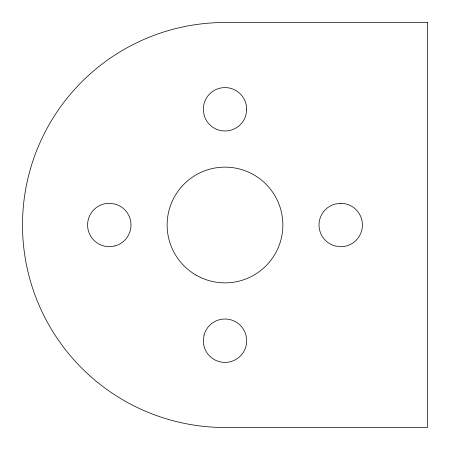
<?xml version="1.0" encoding="UTF-8"?>
<svg xmlns="http://www.w3.org/2000/svg" width="450" height="450" viewBox="0 0 450 450"><rect width="100%" height="100%" fill="white"/><g stroke="black" fill="none" stroke-linecap="round" stroke-linejoin="round"><path stroke-width="0.67" d="M204.041 335.098L203.304 340.712A21.696 21.696 0 0 0 225 362.413A21.696 21.696 0 0 0 246.696 340.712L245.959 335.098A21.696 21.696 0 0 0 204.041 335.098M246.696 109.288L245.959 114.902A21.696 21.696 0 0 1 204.041 114.902L203.304 109.288A21.696 21.696 0 0 1 225 87.587A21.696 21.696 0 0 1 246.696 109.288M340.712 203.304L335.098 204.041A21.696 21.696 0 0 0 335.098 245.959L340.712 246.696A21.696 21.696 0 0 0 362.413 225A21.696 21.696 0 0 0 340.712 203.304M114.902 245.959L109.288 246.696A21.696 21.696 0 0 1 87.587 225A21.696 21.696 0 0 1 109.288 203.304L114.902 204.041A21.696 21.696 0 0 1 114.902 245.959M427.5 22.5L225 22.5A202.5 202.5 0 0 0 22.5 225A202.5 202.5 0 0 0 225 427.5L427.5 427.5L427.5 22.5M196.071 275.108A57.859 57.859 0 0 0 282.859 225A57.859 57.859 0 0 0 196.071 174.893A57.859 57.859 0 0 0 196.071 275.108"/></g></svg>
